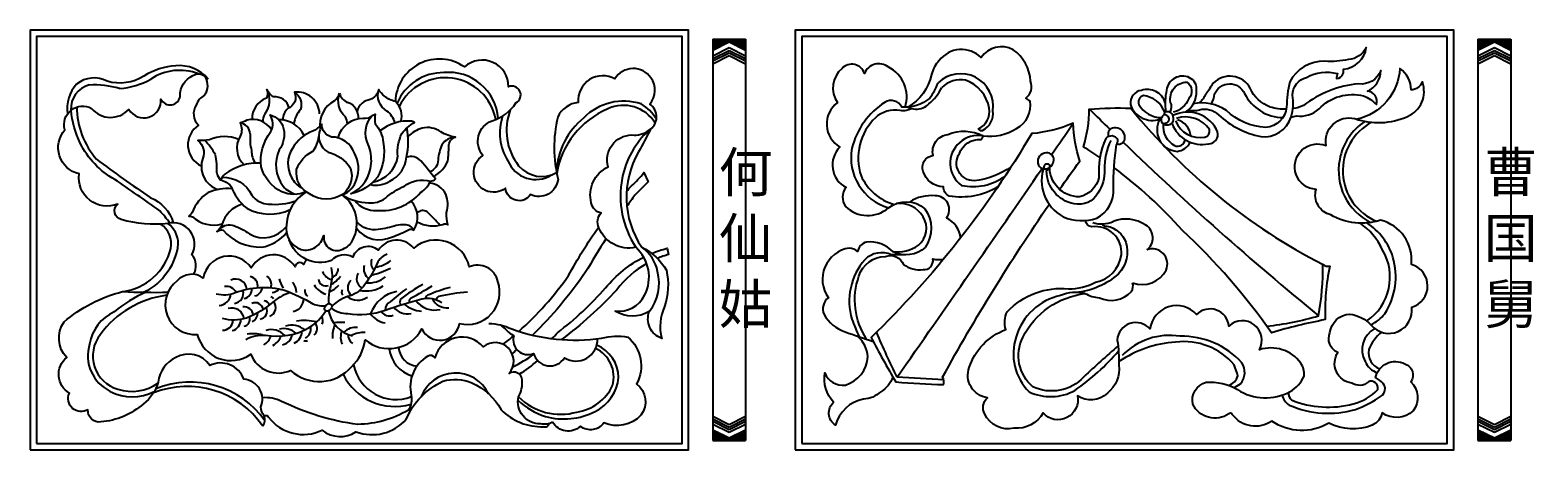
# Model space of a CAD drawing. Extents: x -66030 to 95157, y -13132 to 45879.
# Drawn here: x -8313 to -7148, y 6596 to 6921 of the extents above; entities that cross this region are included whole.
import ezdxf

# ---------------------------------------------------------------- set-up
doc = ezdxf.new("R2010")
doc.units = 0
doc.header["$LTSCALE"] = 100
doc.header["$MEASUREMENT"] = 0
for name, color, linetype in [('3', 11, 'CONTINUOUS'), ('4', 121, 'CONTINUOUS'), ('BH', 21, 'CONTINUOUS'), ('TEXT', 105, 'CONTINUOUS')]:
    doc.layers.add(name, color=color, linetype=linetype)
doc.styles.add('HZ', font='simhei.ttf')

# ---------------------------------------------------------------- blocks, each defined once
blk = doc.blocks.new('A$C3716098C')
at = {"layer": '3'}
for p, q in [((0, 355), (0, 0)), ((0, 355), (29, 355)), ((0, 355), (0, 345.4)), ((0, 345.4), (14.5, 352.7)), ((0, 340.4), (14.5, 347.7)), ((14.5, 352.7), (29, 345.4)), ((14.5, 347.7), (29, 340.4)), ((29, 355), (29, 0)), ((29, 355), (29, 345.4)), ((0, 337.9), (14.5, 345.2)), ((0, 335.9), (14.5, 343.1)), ((0, 333.4), (14.5, 340.7)), ((0, 340.4), (0, 337.9)), ((0, 335.9), (0, 333.4)), ((14.5, 345.2), (29, 337.9)), ((14.5, 343.1), (29, 335.9)), ((14.5, 340.7), (29, 333.4)), ((29, 340.4), (29, 337.9)), ((29, 335.9), (29, 333.4)), ((0, 21.6), (14.5, 14.3)), ((0, 19.1), (14.5, 11.9)), ((0, 17.1), (14.5, 9.8)), ((0, 14.6), (14.5, 7.3)), ((14.5, 14.3), (29, 21.6)), ((14.5, 11.9), (29, 19.1)), ((14.5, 9.8), (29, 17.1)), ((14.5, 7.3), (29, 14.6)), ((29, 19.1), (29, 21.6)), ((29, 14.6), (29, 17.1)), ((0, 9.6), (14.5, 2.3)), ((0, 0), (29, 0)), ((14.5, 2.3), (29, 9.6)), ((29, 0), (29, 9.6))]:
    blk.add_line(p, q, dxfattribs=at)
at = {"layer": 'BH'}
for p, q in [((6.3, 348.6), (0, 354.9)), ((5.6, 348.2), (0, 353.8)), ((4.8, 347.8), (0, 352.6)), ((4.1, 347.4), (0, 351.5)), ((3.3, 347.1), (0, 350.4)), ((2.6, 346.7), (0, 349.2)), ((1.8, 346.3), (0, 348.1)), ((1.1, 345.9), (0, 347)), ((7.1, 348.9), (1, 355)), ((7.8, 349.3), (2.2, 355)), ((8.6, 349.7), (3.3, 355)), ((9.3, 350.1), (4.4, 355)), ((10.1, 350.5), (5.6, 355)), ((10.9, 350.8), (6.7, 355)), ((11.6, 351.2), (7.8, 355)), ((12.4, 351.6), (8.9, 355)), ((13.1, 352), (10.1, 355)), ((13.9, 352.3), (11.2, 355)), ((14.9, 352.5), (12.3, 355)), ((17.1, 351.3), (13.5, 355)), ((19.4, 350.2), (14.6, 355)), ((21.7, 349.1), (15.7, 355)), ((23.9, 347.9), (16.9, 355)), ((26.2, 346.8), (18, 355)), ((28.5, 345.7), (19.1, 355)), ((29, 346.3), (20.3, 355)), ((29, 347.4), (21.4, 355)), ((29, 348.5), (22.5, 355)), ((29, 349.7), (23.7, 355)), ((29, 350.8), (24.8, 355)), ((29, 351.9), (25.9, 355)), ((29, 353), (27, 355)), ((29, 354.2), (28.2, 355)), ((0.3, 345.5), (0, 345.8)), ((8.5, 0), (0, 8.5)), ((7.4, 0), (0, 7.4)), ((6.2, 0), (0, 6.2)), ((5.1, 0), (0, 5.1)), ((4, 0), (0, 4)), ((2.8, 0), (0, 2.8)), ((1.7, 0), (0, 1.7)), ((0.6, 0), (0, 0.6)), ((9.6, 0), (0.1, 9.6)), ((10.8, 0), (2.3, 8.4)), ((11.9, 0), (4.6, 7.3)), ((13, 0), (6.9, 6.2)), ((14.2, 0), (9.1, 5)), ((15.3, 0), (11.4, 3.9)), ((16.4, 0), (13.7, 2.8)), ((17.6, 0), (15, 2.6)), ((18.7, 0), (15.7, 3)), ((19.8, 0), (16.5, 3.3)), ((21, 0), (17.2, 3.7)), ((22.1, 0), (18, 4.1)), ((23.2, 0), (18.7, 4.5)), ((24.3, 0), (19.5, 4.8)), ((25.5, 0), (20.3, 5.2)), ((26.6, 0), (21, 5.6)), ((27.7, 0), (21.8, 6)), ((28.9, 0), (22.5, 6.4)), ((29, 1), (23.3, 6.7)), ((29, 2.1), (24, 7.1)), ((29, 3.3), (24.8, 7.5)), ((29, 4.4), (25.5, 7.9)), ((29, 5.5), (26.3, 8.2)), ((29, 6.7), (27, 8.6)), ((29, 7.8), (27.8, 9)), ((29, 8.9), (28.5, 9.4))]:
    blk.add_line(p, q, dxfattribs=at)

msp = doc.modelspace()

# ---------------------------------------------------------------- linework, layer by layer
at = {"layer": '4'}
for points in [[(-8312.9, 6596.5), (-7802.9, 6596.5), (-7802.9, 6921.5), (-8312.9, 6921.5)], [(-7720.2, 6596.5), (-7210.2, 6596.5), (-7210.2, 6921.5), (-7720.2, 6921.5)], [(-8307.9, 6601.5), (-7807.9, 6601.5), (-7807.9, 6916.5), (-8307.9, 6916.5)], [(-7715.2, 6601.5), (-7215.2, 6601.5), (-7215.2, 6916.5), (-7715.2, 6916.5)]]:
    msp.add_lwpolyline(points, close=True, dxfattribs=at)
for points in [[(-7563.2, 6800.1, -0.179442), (-7601, 6793, -0.284576), (-7605.5, 6800.2, -0.33002), (-7621.1, 6812.1, -0.488404), (-7613.5, 6824.4, -0.442912), (-7602, 6840.7, -0.219908), (-7574.7, 6839.6, 0.169975), (-7548.8, 6845.3, 0.325556), (-7538.4, 6866.5, 0.032561), (-7541.7, 6868.7, 0.327716), (-7537.9, 6882, 0.218505), (-7551.4, 6906.3, 0.380589), (-7576.3, 6900.2, 0.451925), (-7608.7, 6897.9, 0.156775), (-7614.6, 6887, -0.207806), (-7633, 6861.8)], [(-7415.6, 6859.8, 0.151122), (-7407.2, 6859.8, -0.26339), (-7392.4, 6855.8, 0.133422), (-7359.7, 6839, 0.36146), (-7336.1, 6854.2, 0.130704), (-7335.2, 6871.1, -0.33123), (-7324.3, 6884.8, -0.196526), (-7300.3, 6887.8, 0.048503), (-7301, 6883.9, 0.285091), (-7295.7, 6887.8, 0.029414), (-7295.5, 6891.3, 0.356504), (-7277.9, 6908, -0.2631), (-7291.7, 6898.6, -0.070999), (-7310.1, 6897.4, 0.285189), (-7337.2, 6881.4, 0.053891), (-7339.6, 6861.8, -0.372268), (-7355.8, 6846.1, -0.174412), (-7386.3, 6859.2, 0.202858), (-7411.9, 6864.4)], [(-7950.3, 6853.1, 0.418511), (-7992.4, 6888.6, 0.300112), (-8028.7, 6864.9, 0.300112)], [(-7635.1, 6861.7, 0.372417), (-7648.3, 6892.9, 0.499318), (-7666.6, 6887.9, 0.564605), (-7684, 6891.8, 0.386516), (-7687.5, 6865.3, 0.54389), (-7685.6, 6830.9, 0.509046), (-7680.9, 6799.6, 0.324925), (-7681.4, 6785, 0.390702), (-7648, 6783.9, -0.356839), (-7619.8, 6783.2, -0.312463), (-7619.6, 6753.2, -0.308598), (-7644.3, 6749.7, 0.235185), (-7665, 6757.3, 0.310267), (-7671.9, 6750, 0.18835), (-7678.4, 6752.7, 0.559081), (-7694.6, 6714.3, 0.345427), (-7697.9, 6701.4, 0.185671), (-7681.7, 6687.9, 0.010174), (-7659.9, 6680.5)], [(-7417.9, 6857.9, 0.262939), (-7409.5, 6874.3, 0.347429), (-7414.9, 6884.6, 0.508887), (-7432.6, 6875, 0.098136), (-7433.1, 6858.2, 0.098136)], [(-7339.8, 6860.2, -0.083325), (-7352.5, 6861.9, -0.205994), (-7367.8, 6876.5, 0.504815), (-7396.5, 6880.3, -0.012424), (-7402.1, 6872, -0.063778), (-7407, 6865)], [(-7338.2, 6640.9, 0.269368), (-7335.8, 6635.1, 0.16302), (-7288, 6632.1, 0.146136), (-7269, 6643.2, 0.639839), (-7276.3, 6649.1, -0.34329), (-7289.2, 6648.2, -0.552205), (-7299.9, 6671.9, -0.4145), (-7306.1, 6687.3, -0.368743), (-7290.7, 6701.6, -0.171771), (-7274.2, 6693.1, 0.751724), (-7242.7, 6706.9, 0.752728), (-7243, 6740, 0.377213), (-7266.9, 6774.3, -0.214007), (-7305.4, 6778.4, -0.426996), (-7316.8, 6798.1, -1.178325), (-7309, 6832, -0.550973), (-7286.8, 6852.9, 0.190623), (-7246, 6854.6, 0.40062), (-7234.5, 6881.3, -0.2911), (-7243.2, 6875.1, 0.254503), (-7251.9, 6891.7, -0.336705), (-7285.3, 6852.4)], [(-7336.2, 6854.2, 0.031777), (-7332, 6855.1, 0.221035), (-7314.5, 6860.4, -0.269949), (-7280.1, 6870.6, -0.098991), (-7270.1, 6863.9, 0.503383), (-7277.1, 6874.1, 0.287362), (-7266.6, 6890.1, -0.342096), (-7283.9, 6879.8, 0.148461), (-7326.5, 6863, -0.055367), (-7334.7, 6860.7)], [(-8112.3, 6861.2, 0.381324), (-8124.3, 6869.7, -0.125662), (-8129.6, 6875.4, -0.204008), (-8129.8, 6868.7, 0.340215), (-8140.9, 6852.3, 0.340215)], [(-8129.6, 6875.4, -0.285701), (-8131.2, 6856.6, 0.192463), (-8132.4, 6850.4, 0.192463)], [(-8088.7, 6856.7, 0.43929), (-8108.2, 6873.4, -0.437902), (-8113.3, 6860.8, 0.219714), (-8117.1, 6851.9, 0.219714)], [(-8108.2, 6873.4, -0.339398), (-8103.5, 6859.9, 0.155379), (-8108.6, 6848.9, 0.155379)], [(-8025.8, 6850.6, 0.294803), (-8030, 6866.2, -0.089874), (-8038.5, 6870.2, -0.053516), (-8042.9, 6875.4, -0.255436), (-8049.4, 6867.7, 0.290881), (-8059.7, 6858.9, 0.290881)], [(-8030.4, 6849.5, 0.180085), (-8036.5, 6858.8, -0.348299), (-8042.9, 6875.4)], [(-7433.7, 6865.2, 0.423879), (-7452.1, 6874.8, 0.41054), (-7460.6, 6863.9, 0.420757), (-7437.8, 6852.5, 0.555974), (-7424.5, 6827.6, 0.255739), (-7414.3, 6834.7)], [(-7429.7, 6858.4, 0.254768), (-7429.5, 6865.5, -0.473917), (-7416.8, 6881.2, -0.44455), (-7415.4, 6868.4, -0.233535), (-7427.4, 6857.8)], [(-7397.9, 6864.2, 0.081988), (-7395.4, 6872, -0.659872), (-7372.2, 6872.4, 0.277811), (-7342.4, 6853.7, 0.277811)], [(-8067.2, 6848.9, 0.166709), (-8068.7, 6854.2, -0.302856), (-8073.2, 6872.7)], [(-7827.8, 6852.6, 0.118379), (-7839.5, 6864.3, 0.283912), (-7884.1, 6853.5, 0.213975), (-7905.2, 6811.6)], [(-7616.2, 6868.6, -0.196754), (-7637.7, 6861.8, 0.437664), (-7650.7, 6865.6, 0.195573), (-7676.3, 6830, 0.386615), (-7648, 6783.9, 0.386615)], [(-7434, 6857.8, 0.279883), (-7450.6, 6870.8, 0.453964), (-7454.1, 6863.8, 0.266956), (-7436.5, 6853.7, 0.266956)], [(-8204.6, 6772.1, 0.023845), (-8212.4, 6781.5, 0.004549), (-8247.4, 6805.9, -0.151036), (-8274.1, 6833.9, -0.082488), (-8281.2, 6859.5)], [(-8125.9, 6844.3, 0.338465), (-8145, 6851.7, -0.115144), (-8150.3, 6849.6, -0.238032), (-8150.2, 6839.3, 0.3546), (-8147.2, 6817.1, 0.3546)], [(-8099.1, 6796.2, -0.203125), (-8118, 6796.2, -0.211495), (-8133.9, 6815.5, -0.196466), (-8126.4, 6843, 0.275451), (-8127.1, 6855.8, -0.291242), (-8116.6, 6845.1, -0.212235), (-8119.9, 6828.8, 0.284398), (-8116.9, 6800.6, 0.165557), (-8106.6, 6794.4, 0.165557)], [(-8064.7, 6794.6, 0.27185), (-8048.7, 6818.1, 0.119036), (-8051, 6832.8, -0.29799), (-8048, 6855.4, -0.246877), (-8054.9, 6853.1, 0.330721), (-8074.6, 6838.1, 0.330721)], [(-8048, 6855.4, 0.106155), (-8045.7, 6856.4, 0.06938), (-8045.6, 6848.9, -0.160695), (-8039.4, 6834.6, -0.177342), (-8043.9, 6807.7, -0.179965), (-8064.7, 6794.6)], [(-8047.5, 6803.7, 0.31566), (-8028.1, 6823.8, -0.134744), (-8025, 6841.3, -0.108466), (-8015.2, 6849.9, 0.162192), (-8017.4, 6850.9, 0.193862), (-8041.9, 6843.4)], [(-7946.9, 6854.9, 0.226095), (-7942.8, 6820.2, 0.468964), (-7909, 6809.4, 0.468964)], [(-7630.1, 6860.9, -0.197252), (-7638.9, 6859.2, 0.23272), (-7658.2, 6853.6, 0.286543), (-7669.3, 6808.6, 0.213635), (-7643.7, 6786.5, 0.213635)], [(-7428.3, 6848.9, 0.37317), (-7400, 6833.5, 0.493114), (-7393.1, 6842.6, 0.427607), (-7427.2, 6855.5, 0.427607)], [(-7425.6, 6851.2, 0.360816), (-7403, 6838.6, 0.395466), (-7399.3, 6844.5, 0.333255), (-7424.8, 6853.1)], [(-7279, 6850.8, 0.203721), (-7298.5, 6821.3, 0.340512), (-7274.4, 6772.5, 0.340512)], [(-8151.4, 6836.8, 0.205405), (-8174, 6836.6, -0.03278), (-8182.9, 6835.9, -0.318145), (-8179.1, 6822.3, 0.430671), (-8167.1, 6798, 0.430671)], [(-8071.3, 6794, 0.255935), (-8060.2, 6805.9, 0.229252), (-8061.7, 6826.2, 0.315045), (-8079.5, 6838.7, -0.347918), (-8087, 6848.6, -0.09942), (-8093.4, 6843.5, 0.182513), (-8109.8, 6829.8, 0.27173), (-8110.5, 6807.4, 0.163615), (-8102.4, 6799.3, 0.163615)], [(-8088.2, 6844.6, 0.393492), (-8082.1, 6827, -0.1898), (-8064.8, 6814.7, -0.306365), (-8070.4, 6794.5, -0.301732), (-8096.5, 6794.7, -0.330361), (-8106.5, 6813.5, -0.183803), (-8094, 6827.8, 0.171134), (-8089.4, 6839.1)], [(-8049.5, 6801.9, 0.204812), (-8034.4, 6804.5, 0.271825), (-8021.4, 6823.1, 0.111642), (-8021.1, 6845.7)], [(-8000.5, 6808.2, 0.1729), (-7989.3, 6820.3, 0.037022), (-7988.7, 6831.4, -0.324255), (-7983.4, 6838.7, -0.114879), (-7994.8, 6842.7, 0.210922), (-8009.2, 6845.6, 0.134966), (-8020.1, 6839, 0.134966)], [(-7983.4, 6838.7, 0.2312), (-7994, 6832.7, 0.071243), (-7996.9, 6821, -0.30381), (-8003.3, 6811.7, -0.30381)], [(-7833.6, 6843.9, 0.15725), (-7854.4, 6806.8, 0.190867), (-7843.8, 6753.3, 0.190867)], [(-7552.9, 6815.7, -0.127369), (-7581.7, 6804.8, -0.593079), (-7593.1, 6825.9, -0.341099), (-7576.2, 6836.8, 0.102376), (-7574.7, 6839.6, 0.232167), (-7593, 6834.3, 0.486061), (-7591.4, 6801.2, 0.211827), (-7557.6, 6808.5, 0.211827)], [(-7435.2, 6849, 0.304395), (-7426.4, 6832, 0.487421), (-7418.2, 6836.7, 0.487421)], [(-7475.9, 6836, 0.12441), (-7480.7, 6813.4, -0.163927), (-7485.8, 6795.2, -0.329543), (-7504.3, 6787, -0.359865), (-7525.6, 6812.5, 0.240398), (-7523.3, 6815.1)], [(-8134.1, 6818.5, 0.172241), (-8162.1, 6810, 0.021837), (-8165.6, 6805.5, -0.14496), (-8157.4, 6800.7, 0.135593), (-8145, 6783.5, 0.235154), (-8111.4, 6782.5)], [(-8071.3, 6794, 0.136391), (-8050.8, 6787.8, 0.186809), (-8037.7, 6791.4, -0.070744), (-8023, 6800.7, -0.229935), (-8002.8, 6804.6, 0.131722), (-7998.9, 6806.2, 0.011481), (-8010.3, 6820.3, 0.289047), (-8021.4, 6823.1)], [(-8164.1, 6807.5, -0.291399), (-8141.1, 6793.6, 0.233146), (-8128.2, 6786.8, 0.107102), (-8107.2, 6789.2, 0.107102)], [(-8061.4, 6789.5, 0.250224), (-8044.5, 6781.9, 0.243874), (-8010.4, 6795.7, 0.156864), (-8002.8, 6804.6, 0.156864)], [(-8156.6, 6798.7, 0.110992), (-8175, 6795.7, 0.165119), (-8187.3, 6780.2, -0.029387), (-8190, 6777.4, -0.146631), (-8187.1, 6777, 0.269459), (-8164.2, 6771.5)], [(-8099.1, 6796.2, 0.246479), (-8114.4, 6770.9, 0.364536), (-8103, 6751.6, 0.417655), (-8085.4, 6762.5, 0.663544), (-8069.5, 6752.6, 0.192186), (-8062.9, 6759.2, 0.37557), (-8071.3, 6794)], [(-8013.1, 6773.1, 0.20275), (-7993.2, 6771, -0.374947), (-7989.3, 6770.6, -0.080205), (-7990.3, 6780.2, 0.18277), (-7991, 6794.4, 0.267776), (-8003.6, 6802.9)], [(-8148.6, 6786.8, 0.249599), (-8164.4, 6770.8, -0.197899), (-8168.3, 6765.6, -0.163025), (-8163.5, 6766.7, 0.233001), (-8133.5, 6753.5, 0.191942), (-8114.3, 6764.7)], [(-8060.1, 6768, 0.366391), (-8032.3, 6761.5, 0.048242), (-8019.8, 6766.9, -0.289087), (-8015.8, 6766.5, 0.352309), (-8017.7, 6789)], [(-7995.5, 6770.4, 0.036457), (-8005.4, 6780.7, 0.400296), (-8013, 6779.7)], [(-7644.6, 6750, 0.18614), (-7624.8, 6754.9, 0.364902), (-7621.1, 6777, 0.276877), (-7641.9, 6787.3)], [(-8225.4, 6718.5, 0.151876), (-8208.9, 6731.4, 0.167934), (-8198.2, 6756.2, 0.241079), (-8206.3, 6771.8)], [(-8165.8, 6767.8, -0.276883), (-8155.1, 6770.2, -0.056244), (-8143, 6763.7, 0.375605), (-8114.6, 6769.2, 0.375605)], [(-8015.8, 6766.5, 0.323864), (-8022.8, 6770.7, 0.090083), (-8029.3, 6770.2, -0.055698), (-8043.2, 6767.2, -0.265066), (-8059.8, 6772.9, -0.265066)], [(-7343.1, 6638.9, 0.18156), (-7337.7, 6631.2, 0.174016), (-7286.3, 6627.7, 0.064969), (-7266.1, 6638.3, 0.434935), (-7264.9, 6647.8, 0.089568), (-7270.8, 6652.4, -0.499693), (-7248, 6663, -0.508781), (-7243.4, 6649.2, -0.384733), (-7241.6, 6626.8, -0.364881), (-7265.6, 6625.2, -0.244997), (-7273.4, 6615.6, -0.219667), (-7306.8, 6617.2, -0.296799), (-7351, 6618.8, -0.410966), (-7381.7, 6624, 0.53475), (-7384.4, 6624.3, -0.453686), (-7412.3, 6631.8, -0.397048), (-7402, 6648.9, -0.151573), (-7377.7, 6643.2, 0.278146), (-7336.8, 6641.7, 0.152768), (-7326.1, 6653.6, 0.167148), (-7328.7, 6663.7, 0.324925), (-7360.7, 6674, 0.858038), (-7384.3, 6692.3, 0.631402), (-7409.4, 6701.3, 0.63936), (-7445.5, 6690.1, 0.671291), (-7470.8, 6681.5, -0.042204), (-7469.5, 6662.1, -0.257404), (-7478.5, 6640.3, -0.340667), (-7501.7, 6638.3, -0.775285), (-7528.2, 6625.1, -0.288961), (-7550.8, 6613.2, -0.350565), (-7573.5, 6624.2, -0.346871), (-7571.4, 6636.8, -0.475775), (-7585.5, 6660.3, -0.228243), (-7557.1, 6689.6, -0.182358), (-7556.1, 6703.4, -0.231712), (-7508.5, 6721.2, 0.124179), (-7487.7, 6726.2, 0.323502), (-7467.6, 6747.4, 0.490531), (-7490.4, 6769.1, -0.366886), (-7495.5, 6774)], [(-7482.4, 6771.4, 0.402741), (-7478.8, 6769.7, -0.261774), (-7464.3, 6757.3, -0.27562), (-7469.9, 6732.8, -0.166864), (-7503, 6718.4)], [(-7277.7, 6696.2, 0.40138), (-7265.5, 6751.5, 0.134503), (-7282.7, 6772, 0.134503)], [(-7274.4, 6693.3, 0.106295), (-7263.6, 6701.9, 0.220658), (-7257.3, 6745.7, 0.171816), (-7277.4, 6772.2)], [(-7833.3, 6703.6, 0.235006), (-7826.9, 6734.5, 0.204907), (-7839.2, 6753.3, 0.204907)], [(-7634.5, 6747.4, 0.012223), (-7645.7, 6747.6, 0.309689), (-7666.3, 6743.7, 0.25735), (-7676.4, 6697.6, 0.006823), (-7670.8, 6684.1)], [(-7665, 6682.2, -0.233302), (-7670.9, 6731, -0.322223), (-7650.4, 6746.3, -0.398208), (-7636.4, 6740, 0.176101), (-7621.2, 6736, 0.482295), (-7613.6, 6744.3, 0.097759), (-7605.4, 6744)], [(-7355, 6692.2, 0.04363), (-7314.9, 6700.3, 0.049998), (-7311.6, 6740.1)], [(-8008.8, 6724.5, 0.043641), (-8025.9, 6713.2, 0.240173), (-8025.9, 6708.7)], [(-8019, 6710.8, -0.367993), (-8017.8, 6714.1, 0.020529), (-8001.6, 6723.5)], [(-7987.5, 6722.3, 0.040663), (-8004.1, 6716.5, 0.292598), (-8006.8, 6713.8, 0.292598)], [(-8223, 6718.5, 0.074835), (-8247.9, 6703.4, 0.245452), (-8266.8, 6678.4, 0.373346), (-8250.8, 6641.8, 0.250103), (-8216.8, 6641.6, 0.250103)], [(-8111.1, 6718.3, 0.095338), (-8123.7, 6711.8, -0.079017), (-8145.4, 6698.4, -0.136535), (-8163.9, 6698.1)], [(-8021.4, 6721.2, 0.019928), (-8034.1, 6711.2, 0.277621), (-8037.8, 6704.6, 0.277621)], [(-7974.2, 6718.6, 0.03745), (-7996.7, 6715.1, 0.21229), (-7998.4, 6712.8)], [(-7495.8, 6717.5, 0.165303), (-7514.7, 6716, 0.276549), (-7549.1, 6684, 0.285261), (-7539.1, 6641.4, 0.23706), (-7503.6, 6642.5, 0.065466), (-7469.9, 6673.1, 0.065466)], [(-7470.2, 6677, 0.010257), (-7496.7, 6653, -0.331313), (-7536.2, 6645.4, -0.345099), (-7544, 6683.6, -0.251789), (-7495.8, 6717.5)], [(-7908.2, 6617.9, -0.174962), (-7917.4, 6616.6, -0.489744), (-7934.6, 6637.5, 0.143457), (-7931.7, 6650.6, 0.556911), (-7941.9, 6655.7, 0.920188), (-7961.9, 6676.3, 0.600811), (-7999.3, 6667.8, 0.37044), (-8004.9, 6669.1, 0.32805), (-8017.7, 6638.7, -0.190355), (-8019.8, 6627.3, -0.12874), (-8059.1, 6616.2, -0.081671), (-8118.1, 6634, 0.127308), (-8133, 6636.9)], [(-7946.6, 6678.2, 0.01074), (-7938.4, 6684.8, 0.01074)], [(-7935, 6634.8, 0.110077), (-7913.8, 6622.4, 0.191967), (-7875.3, 6626.3, 0.264604), (-7857.1, 6652.5, 0.296409), (-7874, 6677.6)], [(-7644.6, 6652.8, -0.181489), (-7654, 6641.5, -0.182128), (-7667.5, 6635.8, 0.289), (-7689, 6615.7, -0.495774), (-7690.5, 6633.4, -0.241938), (-7697.3, 6656.1, 0.357458), (-7681.4, 6646.7, 0.31792), (-7664.1, 6668.7, 0.193041), (-7671.8, 6684.4, 0.193041)], [(-7384.6, 6646.4, 0.249679), (-7377.4, 6653.7, 0.037392), (-7380.3, 6662.2, 0.25944), (-7425.6, 6679.8, 0.136208), (-7469.5, 6664.8, 0.136208)], [(-7380.6, 6644.7, 0.077233), (-7375.4, 6647.7, 0.334678), (-7374.3, 6664, 0.213407), (-7422, 6684.5, 0.243844), (-7467.1, 6669.5)], [(-7935.9, 6674.1, -0.003728), (-7939.6, 6670.9)], [(-7939.1, 6660.7, 0.041821), (-7922.7, 6670.6, 0.041821)]]:
    msp.add_lwpolyline(points, format="xyb", dxfattribs=at)
for centre, radius, start, end in [((-8197.1, 6849.8), 40.5, 68.9856, 123.564), ((-7592.1, 6862.5), 25.2, 351.7645, 133.7976), ((-8262.7, 6860.9), 18.6, 103.7771, 184.1882), ((-8263.4, 6804.9), 74.1, 74.4777, 92.8542), ((-8248, 6934.6), 58.5, 274.3305, 299.1637), ((-7638.1, 6891.5), 34.5, 308.2904, 335.1875), ((-7653.8, 6897.2), 47.2, 322.6296, 339.5498), ((-7592, 6861.9), 21.1, 79.8475, 134.4924), ((-7597.7, 6856.2), 28.1, 9.7798, 70.4772), ((-8067.9, 6848.2), 20.6, 116.393, 189.8082), ((-8085.8, 6876.5), 13.1, 311.5505, 343.2506), ((-8063.9, 6874.4), 9.43, 190.4117, 251.0654), ((-8070.8, 6853.9), 12.2, 354.4662, 71.6824), ((-7621.9, 6890.8), 31.1, 248.9748, 260.4376), ((-7626.8, 6874.4), 14.2, 269.1089, 315.1846), ((-8151.4, 6840.6), 8.99, 3.1802, 82.9258), ((-8119.5, 6831.5), 20.5, 23.7186, 92.4134), ((-7585.5, 6858.8), 15.7, 296.2027, 7.9564), ((-7581.8, 6857), 14.8, 297.0134, 7.2922), ((-5768.9, 8594.1), 2444.7, 225.17, 225.6986), ((-7432.7, 6852.1), 4.11, 117.736, 215.6977), ((-7434.4, 6853.1), 3.85, 244.1474, 342.9423), ((-7432.2, 6853.7), 5.7, 241.9546, 316.171), ((-7434, 6852.4), 3.39, 353.8123, 99.6632), ((-7432.7, 6856.8), 1.72, 133.669, 217.6843), ((-7431.9, 6850.1), 8.2, 79.6178, 104.1343), ((-7433.3, 6852.8), 6.09, 330.0247, 61.1732), ((-7427.8, 6838.5), 13.9, 4.5991, 74.63), ((-7253.7, 6812.7), 42.4, 118.149, 247.8681), ((-8109.5, 6837.2), 33.1, 173.2534, 195.5526), ((-7576, 6847.4), 3.68, 225.5702, 283.7381), ((-30597.3, 22722.4), 28021.6, 325.43616, 325.49634), ((-7433.6, 6850.3), 2.05, 205.7811, 232.6343), ((-8217.6, 6797.9), 55.3, 29.4036, 43.8772), ((-8123.6, 6828.4), 17.9, 180.1402, 213.6913), ((-5768.9, 8594.1), 2444.7, 226.0302, 230.7757), ((-8211.2, 6814.8), 43, 354.8006, 13.7435), ((-8157.9, 6813), 10.7, 191.2931, 224.0458), ((-30597.3, 22722.4), 28021.6, 325.00705, 325.40969), ((-7615.5, 6764.2), 29.1, 82.9775, 123.8322), ((-7611.6, 6782.5), 10.7, 322.2583, 91.7952), ((-7610.7, 6759), 18.6, 4.5823, 66.0052), ((-7483, 6793.7), 22.3, 252.3496, 293.7233), ((-7464, 6748.6), 26.6, 54.7645, 112.0844), ((-7455, 6760.6), 11.7, 308.2742, 56.7829), ((-7443.7, 6740.4), 11.7, 336.2181, 110.7134), ((-8075.9, 6739.1), 11.5, 203.6088, 252.7924), ((-8081.6, 6736.6), 7.24, 290.9231, 2.7412), ((-8051.8, 6728.9), 8.22, 148.1632, 241.2556), ((-8044.7, 6736.9), 9.82, 165.8861, 234.1896), ((-8041.2, 6741.3), 7.67, 157.4116, 226.1385), ((-8066.1, 6800.9), 71.4, 284.0196, 296.9572), ((-8047.7, 6759.5), 21.6, 275.8935, 311.019), ((-7451.5, 6745.5), 21, 249.281, 332.2633), ((-8160.8, 6714.8), 8.24, 26.6086, 100.281), ((-8153.8, 6720), 8.77, 5.2125, 114.4145), ((-8149.2, 6721.5), 8.22, 284.9143, 0.3367), ((-8144.1, 6723.3), 7.54, 349.9696, 76.5584), ((-8140.4, 6722.9), 7.39, 282.4803, 354.8681), ((-8134.5, 6724.3), 8.45, 344.144, 53.5074), ((-8087.2, 6738.6), 34.2, 196.3573, 209.5471), ((-8117.5, 6718.3), 11, 0.6558, 44.7717), ((-8079.2, 6732.3), 15.9, 210.0559, 252.7966), ((-8083.9, 6729), 5.56, 184.1372, 290.9711), ((-8086.4, 6734.7), 16.5, 287.7632, 319.5653), ((-8088.9, 6741.8), 19.6, 296.9891, 326.3628), ((-8059, 6722.1), 7.93, 134.8355, 229.365), ((-8053, 6744.9), 25.4, 259.3165, 302.1163), ((-8050.6, 6745.9), 20.1, 264.7315, 309.7912), ((-7465.7, 6723.4), 7.14, 323.0378, 19.933), ((-8167, 6718), 9.71, 273.6585, 355.6929), ((-8155.7, 6717.7), 7.98, 277.8096, 17.5267), ((-8138.5, 6704.2), 6.2, 9.1429, 114.5483), ((-8131.3, 6708.1), 3.66, 6.1753, 95.7651), ((-8130, 6706.6), 7.3, 292.0991, 39.0859), ((-8128.1, 6710.7), 4.62, 34.5366, 68.1983), ((-8127.6, 6730.7), 12.6, 279.965, 309.9629), ((-8111, 6713.4), 10, 280.0111, 0.4452), ((-8095.4, 6719.5), 4.77, 166.4819, 237.6929), ((-8068.9, 6718.7), 2.76, 143.4243, 228.8186), ((-8059.1, 6725.3), 13, 231.2491, 304.7148), ((-8024.1, 6692.8), 26.7, 100.4793, 159.9846), ((-7999.7, 6722.2), 17.5, 215.1289, 284.6047), ((-7989.6, 6719.7), 13.4, 206.9169, 274.5602), ((-7482.4, 6742.6), 28.4, 241.8023, 265.5059), ((-7475.5, 6733.3), 21.1, 244.4739, 317.6654), ((-8156.5, 6697), 9.34, 5.6456, 109.1609), ((-8147.1, 6700.3), 6.93, 3.8411, 99.6325), ((-8148.3, 6697.6), 5.5, 281.8977, 18.8467), ((-8144.1, 6702.6), 7.48, 294.2001, 0.6378), ((-8135.6, 6703.9), 6.21, 277.4891, 27.1159), ((-8092.8, 6696.7), 6.7, 333.5449, 28.2341), ((-8035.2, 6711.6), 17.1, 214.7368, 260.5705), ((-8034.3, 6709.2), 8.94, 219.4786, 286.8842), ((-8020.5, 6715.7), 13.9, 219.1956, 281.0445), ((-8008.3, 6727.3), 23.4, 229.809, 266.3194), ((-8163.7, 6696.9), 7.84, 269.0397, 0.2348), ((-8158.6, 6697.4), 8.93, 285.0267, 0.0263), ((-8126, 6675.7), 13.9, 41.8492, 108.267), ((-8116.3, 6676.6), 13.8, 47.4384, 104.9698), ((-8110.3, 6677.8), 15.3, 48.7771, 108.132), ((-8112.8, 6688.6), 10.5, 295.4111, 358.8683), ((-8100.6, 6652.8), 43.8, 77.3387, 97.8357), ((-8103.1, 6689.9), 7.64, 297.0201, 14.7275), ((-8096.7, 6690.4), 6.2, 306.7513, 41.9249), ((-8058.4, 6684.7), 20.3, 154.5037, 185.6397), ((-8073.1, 6633.3), 61.8, 86.2569, 94.3641), ((-8060.2, 6683.7), 12.2, 156.6477, 206.6146), ((-8061.1, 6679.5), 11.8, 81.5141, 137.6552), ((-8054.1, 6664.1), 23.3, 88.5456, 115.7115), ((-7119.8, 6913.7), 583.3, 202.823, 206.5846), ((-7262.1, 6673.9), 19, 119.2629, 208.0229), ((-7245.6, 6661.9), 32.8, 128.4116, 158.02), ((-8140.3, 6657.1), 29.3, 75.3128, 98.576), ((-8136.9, 6687.7), 11, 296.4157, 344.3003), ((-8130.1, 6688.2), 12, 296.0458, 343.1028), ((-8119.1, 6686.9), 9.2, 280.2108, 353.7899), ((-8099.4, 6685.8), 4.98, 253.1226, 286.8774), ((-8057.3, 6686), 9.4, 179.7659, 230.5772), ((-8010.4, 6677.3), 24.4, 185.8022, 254.0279), ((-8011.9, 6676.9), 15.6, 183.9359, 264.8726), ((-7984, 6738.4), 97.1, 300.9801, 311.4353), ((-7264.4, 6671.1), 15.7, 203.1144, 251.5646), ((-7263.3, 6671.4), 12.9, 168.0568, 251.2521), ((-8030.4, 6674.7), 44.6, 206.1401, 286.3405), ((-8029.6, 6668.9), 33.4, 191.3101, 291.0792), ((-7983.4, 6627.4), 28.5, 25.9045, 159.1065), ((-8024.2, -263.1), 6926.4, 86.53215, 86.8314), ((-8188.8, 6578.5), 70.5, 34.9575, 112.3443), ((-6203.2, 5878.9), 1602.3, 151.2014, 151.2063), ((-7914.1, 6617.7), 3.41, 250.4377, 347.0923)]:
    msp.add_arc(centre, radius, start, end, dxfattribs=at)
at = {"layer": 'TEXT'}
for points in [[(-7832.3, 6844.7, -0.01128), (-7841.7, 6827.1, 0.285872), (-7839.2, 6753.3, -0.14798), (-7820, 6735.6, -0.132471), (-7821.4, 6707.5, 0.175487), (-7823.7, 6682.8, -0.417244), (-7833.3, 6703.6, -0.288085), (-7859.7, 6703.9, 0.312809), (-7836.9, 6716.2, 0.340163), (-7843.8, 6753.3, -0.369445), (-7872.3, 6768.5, -0.316895), (-7870.5, 6779.9, -0.324207), (-7878.2, 6787.7, -0.364849), (-7865.2, 6815.5, -0.492816), (-7846.9, 6840.3, 0.195577), (-7833.6, 6843.9, 0.552177), (-7833, 6864.2, 0.341875), (-7832, 6884.5, 0.544351), (-7859.9, 6883.7, 0.603011), (-7888.3, 6865.4, 0.272411), (-7904.2, 6854, 0.119338), (-7904, 6805.8, -0.510198), (-7925.3, 6794.1, -0.708629), (-7944.6, 6799, -1.031483), (-7962.2, 6824.4, -0.51364), (-7955.1, 6851.3, 0.18388), (-7936.6, 6865.1, 0.944544), (-7942.3, 6877.6, 0.654971), (-7976.5, 6892.9, 0.596141), (-8030, 6866.2)], [(-8186.3, 6732.3, 0.321929), (-8187.6, 6747.6, 0.66168), (-8206.2, 6771.8, -0.107082), (-8242.3, 6774.9, -0.618305), (-8245.1, 6786.7, -0.571535), (-8275, 6810.1, -0.562194), (-8286, 6844.3, -0.671619), (-8265.3, 6860.8, 0.453061), (-8236.4, 6860.1, 0.798894), (-8211.6, 6868, 0.743475), (-8196.7, 6870.4, -0.305901), (-8186.8, 6886.2, -0.395645), (-8177.4, 6885.3, -0.278717), (-8177.8, 6871, 0.219804), (-8184.2, 6863.4, 0.370063), (-8182.4, 6847.8, 0.590283), (-8180.3, 6816.3)], [(-8174.8, 6883.6, 0.245752), (-8200.1, 6893.8, 0.127849), (-8224.8, 6885.8, -0.21218), (-8253.3, 6881.8, 0.30337), (-8276.9, 6879.7, 0.229959), (-8283.9, 6856.6, 0.229959)], [(-8276.7, 6861.9, 0.183659), (-8261.4, 6821.5, 0.013941), (-8219.8, 6791.8, -0.2311), (-8202.1, 6772.3)], [(-7828.7, 6849.4, 0.384187), (-7865.5, 6860.4, 0.257684), (-7905, 6810.4, 0.257684)], [(-7484.3, 6822.8, 0.010559), (-7496.9, 6831.1, 0.069095), (-7492.5, 6860.3, -0.033956), (-7460.3, 6860.9, 0.105242), (-7311.4, 6740, 0.223838), (-7306.2, 6738.7, 0.063682), (-7309.7, 6697.3, 0.022654), (-7351.4, 6687.2, 0.052092), (-7420.3, 6766.4, 0.050436), (-7473.3, 6814.9, 0.050436)], [(-7941, 6859.6, 0.263642), (-7934.5, 6816.5, 0.360083), (-7905.1, 6811.1, 0.360083)], [(-7515.5, 6798.2, -0.004197), (-7499.8, 6820.1, -0.07285), (-7505, 6849.3, -0.078184), (-7537.1, 6841.3, -0.067462), (-7661.5, 6683.5, 0.009905), (-7642.4, 6649.1, 0.010986), (-7605.3, 6647, 0.194637), (-7606.1, 6652.8, -0.024531), (-7523.6, 6786.5, -0.024531)], [(-7471.1, 6833.3, 0.513485), (-7464.9, 6838.5, 0.38662), (-7471.9, 6845.8, 0.576236), (-7477.7, 6839)], [(-7850.9, 6796.6, -0.003765), (-7847.2, 6800.8, 0.051518), (-7837.5, 6811.2), (-7834.2, 6804.1, -0.013476), (-7844.6, 6793.7, 0.002801), (-7850.6, 6784.9)], [(-8241.3, 6719, 0.310202), (-8204, 6752.3, 0.30787), (-8211.9, 6771.3)], [(-7934.4, 6688.2, 0.059307), (-7895.9, 6731.4, -0.029886), (-7872.5, 6768.9, -0.029886)], [(-8098.6, 6743.8, 0.072864), (-8101.2, 6740.1, 0.699036), (-8107.7, 6738.1, 0.576276), (-8141.6, 6737.3, 0.685378), (-8178.8, 6729.4, 0.40039), (-8198.9, 6727.3, 0.756494), (-8183.4, 6685.9, 0.526359), (-8142, 6670.5, 0.427598), (-8111.1, 6658, 0.422154), (-8063.9, 6660.9, 0.176989), (-8053.4, 6681.8, 0.482241), (-8009.5, 6690.1, 0.732278), (-7980.3, 6694.3, 0.599175), (-7950.6, 6726.9, 0.475475), (-7972.7, 6738.1, 0.563862), (-8015.8, 6752.7, 0.506478), (-8043.1, 6751.1, 0.506295), (-8063, 6745.8, 0.346485), (-8079.5, 6743, -0.425945), (-8112.2, 6759.2)], [(-7866.8, 6760.1, 0.00814), (-7882.9, 6733.7, -0.048753), (-7923.8, 6685.3)], [(-8036.3, 6748, 0.165963), (-8043.6, 6742.1, -0.063537), (-8053.6, 6724.4, -0.160706), (-8065.1, 6715.7, 0.139541), (-8079, 6707.8, 0.139541)], [(-7908.7, 6682.6, 0.013859), (-7904.4, 6687.2, 0.049144), (-7867.1, 6721.9, -0.105827), (-7837.6, 6745.7, -0.105827)], [(-7831.5, 6748.5, -0.03507), (-7819.4, 6752.6, 0.003878), (-7818.3, 6747.7, 0.031236), (-7827.1, 6744.7)], [(-8079.8, 6737.6, -0.061816), (-8079, 6729.9, -0.027322), (-8081.3, 6719, 0.070338), (-8081.5, 6709.5, 0.070338)], [(-7835.3, 6740.7, 0.104103), (-7858.5, 6720.4, -0.043458), (-7901.3, 6681.9)], [(-8168.7, 6717.3, 0.155775), (-8154.2, 6718.2, -0.152428), (-8115.8, 6720.2, -0.04248), (-8093.9, 6709.5, 0.110249), (-8084, 6708, 0.110249)], [(-8132.7, 6614.9, 0.287035), (-8131.6, 6622.8, -0.174963), (-8134.2, 6629.7, 0.517275), (-8147.4, 6651.1, 0.449502), (-8173.7, 6661.8, 0.393664), (-8200.1, 6668, 0.264082), (-8213.7, 6649, -0.171128), (-8225.2, 6632.1, -0.162086), (-8258.2, 6618.1, -0.480508), (-8268.1, 6627.6, -0.745322), (-8282.5, 6640.4, -0.520611), (-8284.6, 6668, -0.35538), (-8286.6, 6695.5, -0.116095), (-8241.3, 6719, 0.014056), (-8206.1, 6718.5, 0.014056)], [(-8207, 6716.2, 0.205604), (-8258.7, 6685.6, 0.531333), (-8244.9, 6643.4, 0.232655), (-8213.9, 6648.1)], [(-8079.5, 6706.1, 0.150473), (-8066.9, 6702, 0.117972), (-8037.8, 6704.6, -0.025387), (-8009.6, 6713.4, -0.207842), (-7994, 6710.6)], [(-8145.9, 6682, -0.148197), (-8130.6, 6685.3, 0.174174), (-8096.7, 6691.1, 0.107769), (-8083.8, 6704.2, 0.107769)], [(-7957.5, 6694.3, -0.111294), (-7939.9, 6690.1, 0.124272), (-7870.2, 6683, -0.113468), (-7850, 6683.8, -0.356138), (-7843.1, 6647.7, -0.414069), (-7839.8, 6623.3, -0.321038), (-7868.4, 6617.5, -0.431363), (-7886.6, 6614.7, -0.472193), (-7908.2, 6617.9, -0.472193)], [(-7948.5, 6693.2, 0.034084), (-7938.3, 6684.7, 0.631619), (-7922.9, 6671.2, 0.663083), (-7899, 6667.8, 0.599876), (-7873.4, 6682.6)], [(-7934.6, 6637.5, 0.27111), (-7889.4, 6625.8, 0.253665), (-7861.8, 6646.3, 0.370813), (-7875, 6675, 0.370813)], [(-8131.6, 6622.8, -0.442404), (-8128.2, 6621.7, 0.357816), (-8086.7, 6611.8, 0.331178), (-8060.5, 6610.5, 0.309849), (-8021.5, 6620.2, -0.190236), (-7993.1, 6649.6, -0.185497), (-7970.8, 6648.3, -0.167843), (-7948.1, 6627.6, 0.20891), (-7915.2, 6614.4)]]:
    msp.add_lwpolyline(points, format="xyb", dxfattribs=at)
for points in [[(-7473.8, 6799, -0.033839), (-7471.4, 6832.8, 0.196052), (-7470.4, 6836.5, 0.542765), (-7479.6, 6837.5, 0.130343), (-7485, 6807, -0.28261), (-7500, 6792.4, -0.437998), (-7523.1, 6816.8, 0.575021), (-7527.4, 6816.3, 0.375275), (-7512.6, 6776.9, 0.182528), (-7486.7, 6775.8, 0.293868)], [(-7523.3, 6815.1, 0.237943), (-7519.9, 6820.9, 0.532013), (-7527.2, 6826.2, 0.487875), (-7531.8, 6816.9, 0.443613)], [(-8081.8, 6704.3, 0.298133), (-8079, 6707.8, 0.317848), (-8080.8, 6709.4, 0.333072), (-8083.9, 6708.1, 0.390308), (-8084.8, 6704.8, 0.268816)]]:
    msp.add_lwpolyline(points, format="xyb", close=True, dxfattribs=at)
for centre, radius, start, end in [((-7991.3, 6844.8), 39.8, 10.8047, 153.7681), ((-8057.6, 6708.8), 24.6, 190.743, 256.8541), ((-8191.2, 6574.6), 71, 34.6003, 111.5715)]:
    msp.add_arc(centre, radius, start, end, dxfattribs=at)

# ---------------------------------------------------------------- block references
at = {"layer": '4', "xscale": 0.875, "yscale": 0.875, "zscale": 0.875}
for p in [(-7784.1, 6603.7), (-7191.4, 6603.7)]:
    msp.add_blockref('A$C3716098C', p, dxfattribs=at)

# ---------------------------------------------------------------- texts
at = {"layer": 'TEXT', "char_height": 30.6, "attachment_point": 4, "style": 'HZ'}
for s, insert in [('何\\P仙\\P姑', (-7779.6, 6758.7)), ('曹\\P国\\P舅', (-7186.9, 6758.7))]:
    msp.add_mtext(s, dxfattribs=dict(at, insert=insert))

doc.saveas('drawing.dxf')
